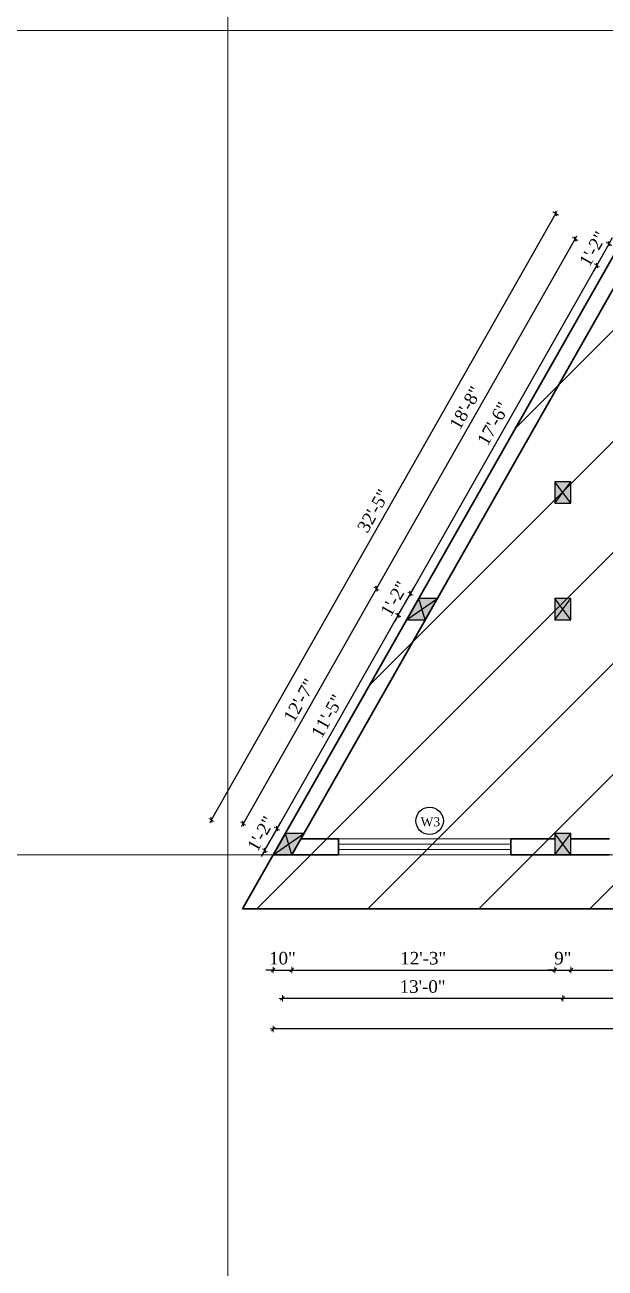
# Model space of a CAD drawing. Header units: inches. Extents: x 6873 to 34015, y -4436 to 8204.
# Drawn here: x 16378 to 16702, y 927 to 1620 of the extents above; entities that cross this region are included whole.
import ezdxf

# ---------------------------------------------------------------- set-up
doc = ezdxf.new("R2010")
doc.units = ezdxf.units.IN
doc.header["$LTSCALE"] = 5
doc.header["$MEASUREMENT"] = 0
for name, color, linetype, lineweight in [('A-WALL', 7, 'Continuous', 9), ('Dimension', 7, 'Continuous', 18), ('Dw', 2, 'Continuous', 18), ('ele1', 21, 'Continuous', 20)]:
    doc.layers.add(name, color=color, linetype=linetype, lineweight=lineweight)
doc.layers.add('dim line', color=7, linetype='Continuous', lineweight=15, true_color=0xfab2b2)
doc.layers.add('TEXT', color=6, linetype='Continuous')
doc.layers.add('WALL', color=7, linetype='Continuous')
doc.styles.add('ordinary', font='times.ttf')
doc.dimstyles.new('Copy of 96', dxfattribs={"dimtxt": 7, "dimasz": 4, "dimexe": 0.5, "dimexo": 0.5, "dimgap": 3, "dimtad": 1, "dimdec": 1, "dimzin": 11, "dimdsep": 46, "dimlunit": 4, "dimtxsty": 'ordinary', "dimblk": 'OBLIQUE', "dimcen": 0.09, "dimse1": 1, "dimse2": 1, "dimclrt": 6, "dimazin": 0, "dimtfac": 1, "dimtdec": 1, "dimtix": 1, "dimtmove": 2, "dimatfit": 3, "dimldrblk": 'leader', "dimfxl": 0.5, "dimfxlon": 1, "dimtolj": 1, "dimtzin": 0, "dimarcsym": 0})

# ---------------------------------------------------------------- blocks, each defined once
blk = doc.blocks.new('c2a')
at = {"color": 1, "ltscale": 5}
for p, q in [((18091.63, 4625.76), (18084.82, 4613.76)), ((18101.98, 4625.76), (18091.63, 4625.76)), ((18095.17, 4613.76), (18101.98, 4625.76)), ((18084.82, 4613.76), (18095.17, 4613.76))]:
    blk.add_line(p, q, dxfattribs=at)
blk = doc.blocks.new('oblique')
at = {"color": 0, "lineweight": -2}
blk.add_line((0.25, 0.25), (-0.25, -0.25), dxfattribs=at)
at = {"layer": 'dim line', "lineweight": 9}
for p, q in [((-0.4375, 0), (0.4375, 0)), ((0, 0.4375), (0, -0.4375))]:
    blk.add_line(p, q, dxfattribs=at)
blk = doc.blocks.new('*D123')
at = {"layer": 'A-WALL', "color": 0, "lineweight": -2, "ltscale": 50, "transparency": 16777216}
blk.add_line((16828.25, 1077.44), (16678.25, 1077.44), dxfattribs=at)
at = {"layer": 'Defpoints', "color": 0, "ltscale": 50, "transparency": 16777216}
for p in [(16678.25, 1157.37), (16828.25, 1157.37), (16678.25, 1077.44)]:
    blk.add_point(p, dxfattribs=at)
at = {"layer": 'A-WALL', "color": 0, "lineweight": -2, "ltscale": 50, "transparency": 16777216, "xscale": 4, "yscale": 4, "zscale": 4, "rotation": 180}
blk.add_blockref('oblique', (16678.25, 1077.44), dxfattribs=at)
at = {"layer": 'A-WALL', "color": 0, "lineweight": -2, "ltscale": 50, "transparency": 16777216, "xscale": 4, "yscale": 4, "zscale": 4}
blk.add_blockref('oblique', (16828.25, 1077.44), dxfattribs=at)
at = {"layer": 'A-WALL', "color": 6, "ltscale": 50, "transparency": 16777216, "insert": (16753.25, 1084), "char_height": 7, "attachment_point": 5, "style": 'ordinary'}
blk.add_mtext('\\A1;12\'-6"', dxfattribs=at)
blk = doc.blocks.new('_OBLIQUE')
at = {"color": 0, "linetype": 'ByBlock'}
blk.add_line((-0.5, -0.5), (0.5, 0.5), dxfattribs=at)
blk = doc.blocks.new('leader')
at = {"layer": 'Dimension'}
for p, q in [((0, -4.33), (0, 4.33)), ((-4.42, 0), (4.42, 0))]:
    blk.add_line(p, q, dxfattribs=at)
blk = doc.blocks.new('*D124')
at = {"layer": 'A-WALL', "color": 0, "lineweight": -2, "ltscale": 50, "transparency": 16777216}
blk.add_line((16678.25, 1077.44), (16521.92, 1077.44), dxfattribs=at)
at = {"layer": 'Defpoints', "color": 0, "ltscale": 50, "transparency": 16777216}
for p in [(16521.92, 1157.37), (16678.25, 1157.37), (16521.92, 1077.44)]:
    blk.add_point(p, dxfattribs=at)
at = {"layer": 'A-WALL', "color": 0, "lineweight": -2, "ltscale": 50, "transparency": 16777216, "xscale": 4, "yscale": 4, "zscale": 4, "rotation": 180}
blk.add_blockref('oblique', (16521.92, 1077.44), dxfattribs=at)
at = {"layer": 'A-WALL', "color": 0, "lineweight": -2, "ltscale": 50, "transparency": 16777216, "xscale": 4, "yscale": 4, "zscale": 4}
blk.add_blockref('oblique', (16678.25, 1077.44), dxfattribs=at)
at = {"layer": 'A-WALL', "color": 6, "ltscale": 50, "transparency": 16777216, "insert": (16600.09, 1084), "char_height": 7, "attachment_point": 5, "style": 'ordinary'}
blk.add_mtext('\\A1;13\'-0"', dxfattribs=at)
blk = doc.blocks.new('*D125')
at = {"layer": 'A-WALL', "color": 0, "lineweight": -2, "ltscale": 50, "transparency": 16777216}
blk.add_line((17089.75, 1060.41), (16516.75, 1060.41), dxfattribs=at)
at = {"layer": 'Defpoints', "color": 0, "ltscale": 50, "transparency": 16777216}
for p in [(16516.75, 1157.37), (17089.75, 1157.37), (16516.75, 1060.41)]:
    blk.add_point(p, dxfattribs=at)
at = {"layer": 'A-WALL', "color": 0, "lineweight": -2, "ltscale": 50, "transparency": 16777216, "xscale": 4, "yscale": 4, "zscale": 4, "rotation": 180}
blk.add_blockref('oblique', (16516.75, 1060.41), dxfattribs=at)
at = {"layer": 'A-WALL', "color": 0, "lineweight": -2, "ltscale": 50, "transparency": 16777216, "xscale": 4, "yscale": 4, "zscale": 4}
blk.add_blockref('oblique', (17089.75, 1060.41), dxfattribs=at)
at = {"layer": 'A-WALL', "color": 6, "ltscale": 50, "transparency": 16777216, "insert": (16803.25, 1066.99), "char_height": 7, "attachment_point": 5, "style": 'ordinary'}
blk.add_mtext('\\A1;47\'-9"', dxfattribs=at)
blk = doc.blocks.new('*D126')
at = {"layer": 'A-WALL', "color": 0, "lineweight": -2, "ltscale": 50, "transparency": 16777216}
for p, q in [((16512.1, 1160), (16518.92, 1172)), ((16518.92, 1172), (16520.89, 1175.48)), ((16512.1, 1160), (16510.13, 1156.53))]:
    blk.add_line(p, q, dxfattribs=at)
at = {"layer": 'Defpoints', "color": 0, "ltscale": 50, "transparency": 16777216}
for p in [(16518.92, 1172), (16523.56, 1169.37), (16516.75, 1157.37)]:
    blk.add_point(p, dxfattribs=at)
at = {"layer": 'A-WALL', "color": 0, "lineweight": -2, "ltscale": 50, "transparency": 16777216, "xscale": 4, "yscale": 4, "zscale": 4}
for p, rotation in [((16518.92, 1172), 240.4114854942765), ((16512.1, 1160), 60.41148549427654)]:
    blk.add_blockref('oblique', p, dxfattribs=dict(at, rotation=rotation))
at = {"layer": 'A-WALL', "color": 6, "ltscale": 50, "transparency": 16777216, "insert": (16509.86, 1169.21), "char_height": 7, "attachment_point": 5, "rotation": 60.41149, "style": 'ordinary'}
blk.add_mtext('\\A1;1\'-2"', dxfattribs=at)
blk = doc.blocks.new('*D127')
at = {"layer": 'A-WALL', "color": 0, "lineweight": -2, "ltscale": 50, "transparency": 16777216}
blk.add_line((16518.92, 1172), (16586.49, 1291), dxfattribs=at)
at = {"layer": 'Defpoints', "color": 0, "ltscale": 50, "transparency": 16777216}
for p in [(16586.49, 1291), (16591.13, 1288.37), (16523.56, 1169.37)]:
    blk.add_point(p, dxfattribs=at)
at = {"layer": 'A-WALL', "color": 0, "lineweight": -2, "ltscale": 50, "transparency": 16777216, "xscale": 4, "yscale": 4, "zscale": 4}
for p, rotation in [((16586.49, 1291), 60.41148549433036), ((16518.92, 1172), 240.4114854943304)]:
    blk.add_blockref('oblique', p, dxfattribs=dict(at, rotation=rotation))
at = {"layer": 'A-WALL', "color": 6, "ltscale": 50, "transparency": 16777216, "insert": (16547, 1234.74), "char_height": 7, "attachment_point": 5, "rotation": 60.41149, "style": 'ordinary'}
blk.add_mtext('\\A1;11\'-5"', dxfattribs=at)
blk = doc.blocks.new('*D128')
at = {"layer": 'A-WALL', "color": 0, "lineweight": -2, "ltscale": 50, "transparency": 16777216}
for p, q in [((16586.49, 1291), (16593.3, 1303)), ((16593.3, 1303), (16595.28, 1306.48)), ((16586.49, 1291), (16584.51, 1287.53))]:
    blk.add_line(p, q, dxfattribs=at)
at = {"layer": 'Defpoints', "color": 0, "ltscale": 50, "transparency": 16777216}
for p in [(16593.3, 1303), (16597.95, 1300.37), (16591.13, 1288.37)]:
    blk.add_point(p, dxfattribs=at)
at = {"layer": 'A-WALL', "color": 0, "lineweight": -2, "ltscale": 50, "transparency": 16777216, "xscale": 4, "yscale": 4, "zscale": 4}
for p, rotation in [((16593.3, 1303), 240.4114854943304), ((16586.49, 1291), 60.41148549433034)]:
    blk.add_blockref('oblique', p, dxfattribs=dict(at, rotation=rotation))
at = {"layer": 'A-WALL', "color": 6, "ltscale": 50, "transparency": 16777216, "insert": (16584.24, 1300.21), "char_height": 7, "attachment_point": 5, "rotation": 60.41149, "style": 'ordinary'}
blk.add_mtext('\\A1;1\'-2"', dxfattribs=at)
blk = doc.blocks.new('*D129')
at = {"layer": 'A-WALL', "color": 0, "lineweight": -2, "ltscale": 50, "transparency": 16777216}
blk.add_line((16593.3, 1303), (16697.21, 1486), dxfattribs=at)
at = {"layer": 'Defpoints', "color": 0, "ltscale": 50, "transparency": 16777216}
for p in [(16697.21, 1486), (16701.86, 1483.37), (16597.95, 1300.37)]:
    blk.add_point(p, dxfattribs=at)
at = {"layer": 'A-WALL', "color": 0, "lineweight": -2, "ltscale": 50, "transparency": 16777216, "xscale": 4, "yscale": 4, "zscale": 4}
for p, rotation in [((16697.21, 1486), 60.41148549433036), ((16593.3, 1303), 240.4114854943304)]:
    blk.add_blockref('oblique', p, dxfattribs=dict(at, rotation=rotation))
at = {"layer": 'A-WALL', "color": 6, "ltscale": 50, "transparency": 16777216, "insert": (16639.54, 1397.75), "char_height": 7, "attachment_point": 5, "rotation": 60.41149, "style": 'ordinary'}
blk.add_mtext('\\A1;17\'-6"', dxfattribs=at)
blk = doc.blocks.new('*D130')
at = {"layer": 'A-WALL', "color": 0, "lineweight": -2, "ltscale": 50, "transparency": 16777216}
for p, q in [((16697.21, 1486), (16704.02, 1498)), ((16704.02, 1498), (16706, 1501.48)), ((16697.21, 1486), (16695.24, 1482.53))]:
    blk.add_line(p, q, dxfattribs=at)
at = {"layer": 'Defpoints', "color": 0, "ltscale": 50, "transparency": 16777216}
for p in [(16704.02, 1498), (16708.67, 1495.37), (16701.86, 1483.37)]:
    blk.add_point(p, dxfattribs=at)
at = {"layer": 'A-WALL', "color": 0, "lineweight": -2, "ltscale": 50, "transparency": 16777216, "xscale": 4, "yscale": 4, "zscale": 4}
for p, rotation in [((16704.02, 1498), 240.4114854943304), ((16697.21, 1486), 60.41148549433034)]:
    blk.add_blockref('oblique', p, dxfattribs=dict(at, rotation=rotation))
at = {"layer": 'A-WALL', "color": 6, "ltscale": 50, "transparency": 16777216, "insert": (16694.97, 1495.21), "char_height": 7, "attachment_point": 5, "rotation": 60.41149, "style": 'ordinary'}
blk.add_mtext('\\A1;1\'-2"', dxfattribs=at)
blk = doc.blocks.new('*D131')
at = {"layer": 'A-WALL', "color": 0, "lineweight": -2, "ltscale": 50, "transparency": 16777216}
blk.add_line((16685.13, 1500.8), (16574.41, 1305.8), dxfattribs=at)
at = {"layer": 'Defpoints', "color": 0, "ltscale": 50, "transparency": 16777216}
for p in [(16705.26, 1489.37), (16574.41, 1305.8), (16594.54, 1294.37)]:
    blk.add_point(p, dxfattribs=at)
at = {"layer": 'A-WALL', "color": 0, "lineweight": -2, "ltscale": 50, "transparency": 16777216, "xscale": 4, "yscale": 4, "zscale": 4}
for p, rotation in [((16685.13, 1500.8), 60.41148549426831), ((16574.41, 1305.8), 240.4114854942683)]:
    blk.add_blockref('oblique', p, dxfattribs=dict(at, rotation=rotation))
at = {"layer": 'A-WALL', "color": 6, "ltscale": 50, "transparency": 16777216, "insert": (16624.06, 1406.54), "char_height": 7, "attachment_point": 5, "rotation": 60.41149, "style": 'ordinary'}
blk.add_mtext('\\A1;18\'-8"', dxfattribs=at)
blk = doc.blocks.new('*D132')
at = {"layer": 'A-WALL', "color": 0, "lineweight": -2, "ltscale": 50, "transparency": 16777216}
blk.add_line((16574.41, 1305.8), (16500.02, 1174.8), dxfattribs=at)
at = {"layer": 'Defpoints', "color": 0, "ltscale": 50, "transparency": 16777216}
for p in [(16594.54, 1294.37), (16500.02, 1174.8), (16520.16, 1163.37)]:
    blk.add_point(p, dxfattribs=at)
at = {"layer": 'A-WALL', "color": 0, "lineweight": -2, "ltscale": 50, "transparency": 16777216, "xscale": 4, "yscale": 4, "zscale": 4}
for p, rotation in [((16574.41, 1305.8), 60.41148549433034), ((16500.02, 1174.8), 240.4114854943304)]:
    blk.add_blockref('oblique', p, dxfattribs=dict(at, rotation=rotation))
at = {"layer": 'A-WALL', "color": 6, "ltscale": 50, "transparency": 16777216, "insert": (16531.5, 1243.54), "char_height": 7, "attachment_point": 5, "rotation": 60.41149, "style": 'ordinary'}
blk.add_mtext('\\A1;12\'-7"', dxfattribs=at)
blk = doc.blocks.new('*D133')
at = {"layer": 'A-WALL', "color": 0, "lineweight": -2, "ltscale": 50, "transparency": 16777216}
blk.add_line((16482.38, 1176.88), (16674.3, 1514.88), dxfattribs=at)
at = {"layer": 'Defpoints', "color": 0, "ltscale": 50, "transparency": 16777216}
for p in [(16674.3, 1514.88), (16708.67, 1495.37), (16516.75, 1157.37)]:
    blk.add_point(p, dxfattribs=at)
at = {"layer": 'A-WALL', "color": 0, "lineweight": -2, "ltscale": 50, "transparency": 16777216, "xscale": 4, "yscale": 4, "zscale": 4}
for p, rotation in [((16674.3, 1514.88), 60.41148549426792), ((16482.38, 1176.88), 240.4114854942679)]:
    blk.add_blockref('oblique', p, dxfattribs=dict(at, rotation=rotation))
at = {"layer": 'A-WALL', "color": 6, "ltscale": 50, "transparency": 16777216, "insert": (16572.63, 1349.12), "char_height": 7, "attachment_point": 5, "rotation": 60.41149, "style": 'ordinary'}
blk.add_mtext('\\A1;32\'-5"', dxfattribs=at)
blk = doc.blocks.new('*D145')
at = {"layer": 'A-WALL', "color": 0, "lineweight": -2, "ltscale": 50, "transparency": 16777216}
for p, q in [((16516.75, 1093.24), (16512.75, 1093.24)), ((16516.75, 1093.24), (16527.1, 1093.24)), ((16527.1, 1093.24), (16531.1, 1093.24))]:
    blk.add_line(p, q, dxfattribs=at)
at = {"layer": 'Defpoints', "color": 0, "ltscale": 50, "transparency": 16777216}
for p in [(16516.75, 1157.37), (16527.1, 1157.37), (16527.1, 1093.24)]:
    blk.add_point(p, dxfattribs=at)
at = {"layer": 'A-WALL', "color": 0, "lineweight": -2, "ltscale": 50, "transparency": 16777216, "xscale": 4, "yscale": 4, "zscale": 4}
blk.add_blockref('oblique', (16516.75, 1093.24), dxfattribs=at)
at = {"layer": 'A-WALL', "color": 0, "lineweight": -2, "ltscale": 50, "transparency": 16777216, "xscale": 4, "yscale": 4, "zscale": 4, "rotation": 180}
blk.add_blockref('oblique', (16527.1, 1093.24), dxfattribs=at)
at = {"layer": 'A-WALL', "color": 6, "ltscale": 50, "transparency": 16777216, "insert": (16521.92, 1099.8), "char_height": 7, "attachment_point": 5, "style": 'ordinary'}
blk.add_mtext('\\A1;10"', dxfattribs=at)
blk = doc.blocks.new('*D146')
at = {"layer": 'A-WALL', "color": 0, "lineweight": -2, "ltscale": 50, "transparency": 16777216}
blk.add_line((16527.1, 1093.24), (16673.75, 1093.24), dxfattribs=at)
at = {"layer": 'Defpoints', "color": 0, "ltscale": 50, "transparency": 16777216}
for p in [(16527.1, 1157.37), (16673.75, 1157.37), (16673.75, 1093.24)]:
    blk.add_point(p, dxfattribs=at)
at = {"layer": 'A-WALL', "color": 0, "lineweight": -2, "ltscale": 50, "transparency": 16777216, "xscale": 4, "yscale": 4, "zscale": 4, "rotation": 180}
blk.add_blockref('oblique', (16527.1, 1093.24), dxfattribs=at)
at = {"layer": 'A-WALL', "color": 0, "lineweight": -2, "ltscale": 50, "transparency": 16777216, "xscale": 4, "yscale": 4, "zscale": 4}
blk.add_blockref('oblique', (16673.75, 1093.24), dxfattribs=at)
at = {"layer": 'A-WALL', "color": 6, "ltscale": 50, "transparency": 16777216, "insert": (16600.42, 1099.8), "char_height": 7, "attachment_point": 5, "style": 'ordinary'}
blk.add_mtext('\\A1;12\'-3"', dxfattribs=at)
blk = doc.blocks.new('*D147')
at = {"layer": 'A-WALL', "color": 0, "lineweight": -2, "ltscale": 50, "transparency": 16777216}
for p, q in [((16673.75, 1093.24), (16669.75, 1093.24)), ((16673.75, 1093.24), (16682.75, 1093.24)), ((16682.75, 1093.24), (16686.75, 1093.24))]:
    blk.add_line(p, q, dxfattribs=at)
at = {"layer": 'Defpoints', "color": 0, "ltscale": 50, "transparency": 16777216}
for p in [(16673.75, 1157.37), (16682.75, 1157.37), (16682.75, 1093.24)]:
    blk.add_point(p, dxfattribs=at)
at = {"layer": 'A-WALL', "color": 0, "lineweight": -2, "ltscale": 50, "transparency": 16777216, "xscale": 4, "yscale": 4, "zscale": 4}
blk.add_blockref('oblique', (16673.75, 1093.24), dxfattribs=at)
at = {"layer": 'A-WALL', "color": 0, "lineweight": -2, "ltscale": 50, "transparency": 16777216, "xscale": 4, "yscale": 4, "zscale": 4, "rotation": 180}
blk.add_blockref('oblique', (16682.75, 1093.24), dxfattribs=at)
at = {"layer": 'A-WALL', "color": 6, "ltscale": 50, "transparency": 16777216, "insert": (16678.25, 1099.81), "char_height": 7, "attachment_point": 5, "style": 'ordinary'}
blk.add_mtext('\\A1;9"', dxfattribs=at)
blk = doc.blocks.new('*D148')
at = {"layer": 'A-WALL', "color": 0, "lineweight": -2, "ltscale": 50, "transparency": 16777216}
blk.add_line((16682.75, 1093.24), (16823.75, 1093.24), dxfattribs=at)
at = {"layer": 'Defpoints', "color": 0, "ltscale": 50, "transparency": 16777216}
for p in [(16682.75, 1157.37), (16823.75, 1157.37), (16823.75, 1093.24)]:
    blk.add_point(p, dxfattribs=at)
at = {"layer": 'A-WALL', "color": 0, "lineweight": -2, "ltscale": 50, "transparency": 16777216, "xscale": 4, "yscale": 4, "zscale": 4, "rotation": 180}
blk.add_blockref('oblique', (16682.75, 1093.24), dxfattribs=at)
at = {"layer": 'A-WALL', "color": 0, "lineweight": -2, "ltscale": 50, "transparency": 16777216, "xscale": 4, "yscale": 4, "zscale": 4}
blk.add_blockref('oblique', (16823.75, 1093.24), dxfattribs=at)
at = {"layer": 'A-WALL', "color": 6, "ltscale": 50, "transparency": 16777216, "insert": (16753.25, 1099.81), "char_height": 7, "attachment_point": 5, "style": 'ordinary'}
blk.add_mtext('\\A1;11\'-9"', dxfattribs=at)

msp = doc.modelspace()

# ---------------------------------------------------------------- hatches: boundary and pattern name
at = {"layer": 'WALL', "linetype": 'ByBlock', "ltscale": 5, "true_color": 0xf8991e}
h = msp.add_hatch(dxfattribs=at)
h.set_pattern_fill('ANSI31', color=30, scale=350)
h.set_pattern_definition([(45, (9223.244, 3742.42), (-30.93592, 30.93592), [])])
h.paths.add_polyline_path([(16499.71, 1127.37), (16718.89, 1513.37), (17087.56, 1513.37), (17089.16, 1253.37), (17137.75, 1253.37), (17137.75, 1163.37), (17089.75, 1163.37), (17089.75, 1127.37)])
h = msp.add_hatch(color=30, dxfattribs=at)
h.dxf.hatch_style = 1
h.paths.add_polyline_path([(16678.25, 1359.37), (16673.75, 1353.37), (16682.75, 1353.37)])
h.paths.add_polyline_path([(16682.75, 1353.37), (16682.75, 1365.37), (16678.25, 1359.37)])
h.paths.add_polyline_path([(16678.25, 1359.37), (16682.75, 1365.37), (16673.75, 1365.37)])
h.paths.add_polyline_path([(16673.75, 1365.37), (16673.75, 1353.37), (16678.25, 1359.37)])
h = msp.add_hatch(color=30, dxfattribs=at)
h.dxf.hatch_style = 1
h.paths.add_polyline_path([(16599.71, 1294.37), (16601.48, 1288.37), (16608.3, 1300.37)])
h.paths.add_polyline_path([(16599.71, 1294.37), (16608.3, 1300.37), (16597.95, 1300.37)])
h.paths.add_polyline_path([(16597.95, 1300.37), (16591.13, 1288.37), (16599.71, 1294.37)])
h.paths.add_polyline_path([(16599.71, 1294.37), (16591.13, 1288.37), (16601.48, 1288.37)])
h = msp.add_hatch(color=30, dxfattribs=at)
h.dxf.hatch_style = 1
h.paths.add_polyline_path([(16678.25, 1294.37), (16673.75, 1288.37), (16682.75, 1288.37)])
h.paths.add_polyline_path([(16682.75, 1288.37), (16682.75, 1300.37), (16678.25, 1294.37)])
h.paths.add_polyline_path([(16678.25, 1294.37), (16682.75, 1300.37), (16673.75, 1300.37)])
h.paths.add_polyline_path([(16673.75, 1300.37), (16673.75, 1288.37), (16678.25, 1294.37)])
h = msp.add_hatch(color=30, dxfattribs=at)
h.dxf.hatch_style = 1
h.paths.add_polyline_path([(16525.33, 1163.37), (16527.1, 1157.37), (16533.91, 1169.37)])
h.paths.add_polyline_path([(16525.33, 1163.37), (16533.91, 1169.37), (16523.56, 1169.37)])
h.paths.add_polyline_path([(16523.56, 1169.37), (16516.75, 1157.37), (16525.33, 1163.37)])
h.paths.add_polyline_path([(16525.33, 1163.37), (16516.75, 1157.37), (16527.1, 1157.37)])
h = msp.add_hatch(color=30, dxfattribs=at)
h.dxf.hatch_style = 1
h.paths.add_polyline_path([(16678.25, 1163.37), (16673.75, 1157.37), (16682.75, 1157.37)])
h.paths.add_polyline_path([(16682.75, 1157.37), (16682.75, 1169.37), (16678.25, 1163.37)])
h.paths.add_polyline_path([(16678.25, 1163.37), (16682.75, 1169.37), (16673.75, 1169.37)])
h.paths.add_polyline_path([(16673.75, 1169.37), (16673.75, 1157.37), (16678.25, 1163.37)])

# ---------------------------------------------------------------- linework, layer by layer
at = {"color": 1, "ltscale": 5}
for p, q in [((16673.75, 1353.37), (16682.75, 1365.37)), ((16682.75, 1353.37), (16673.75, 1365.37)), ((16591.13, 1288.37), (16608.3, 1300.37)), ((16601.48, 1288.37), (16597.95, 1300.37)), ((16673.75, 1288.37), (16682.75, 1300.37)), ((16682.75, 1288.37), (16673.75, 1300.37)), ((16516.75, 1157.37), (16533.91, 1169.37)), ((16527.1, 1157.37), (16523.56, 1169.37)), ((16673.75, 1157.37), (16682.75, 1169.37)), ((16682.75, 1157.37), (16673.75, 1169.37))]:
    msp.add_line(p, q, dxfattribs=at)
at = {"layer": 'A-WALL', "lineweight": 30}
for p, q in [((16499.71, 1127.37), (16718.89, 1513.37)), ((16527.1, 1157.37), (16719.02, 1495.37)), ((16532.21, 1166.37), (16553.25, 1166.37)), ((16553.25, 1157.37), (16553.25, 1166.37)), ((16649.25, 1166.37), (16673.75, 1166.37)), ((16649.25, 1157.37), (16649.25, 1166.37)), ((16682.75, 1166.37), (16704.25, 1166.37)), ((16516.75, 1157.37), (16553.25, 1157.37)), ((16649.25, 1157.37), (16704.25, 1157.37)), ((16499.71, 1127.37), (17089.93, 1127.37))]:
    msp.add_line(p, q, dxfattribs=at)
at = {"layer": 'A-WALL', "ltscale": 5}
for p, direction in [((16491.5, -1297.44), (0, 1)), ((15938.1, 1157.37), (1, 0))]:
    msp.add_xline(p, direction, dxfattribs=at)
msp.add_circle((15105.47, 278.39), 4288.21, dxfattribs=at)
at = {"layer": 'Dw', "color": 3}
for p, q in [((16553.25, 1166.37), (16649.25, 1166.37)), ((16649.25, 1163.37), (16553.25, 1163.37)), ((16649.25, 1160.37), (16553.25, 1160.37)), ((16553.25, 1157.37), (16649.25, 1157.37))]:
    msp.add_line(p, q, dxfattribs=at)
at = {"layer": 'ele1'}
msp.add_lwpolyline([(15605.87, 1616.89), (18690.84, 1616.89), (18690.84, -538.44), (15605.87, -538.44)], close=True, dxfattribs=at)
msp.add_lwpolyline([(15605.87, 1616.89), (18690.84, 1616.89), (18690.84, -538.44), (15605.87, -538.44)], close=True, dxfattribs=at)
at = {"layer": 'TEXT'}
msp.add_circle((16604, 1176.39), 7.64, dxfattribs=at)
at = {"layer": 'WALL', "color": 2, "linetype": 'ByBlock', "ltscale": 5}
for points in [[(16673.75, 1353.37), (16682.75, 1353.37), (16682.75, 1365.37), (16673.75, 1365.37)], [(16591.13, 1288.37), (16601.48, 1288.37), (16608.3, 1300.37), (16597.95, 1300.37)], [(16673.75, 1288.37), (16682.75, 1288.37), (16682.75, 1300.37), (16673.75, 1300.37)], [(16516.75, 1157.37), (16527.1, 1157.37), (16533.91, 1169.37), (16523.56, 1169.37)], [(16673.75, 1157.37), (16682.75, 1157.37), (16682.75, 1169.37), (16673.75, 1169.37)]]:
    msp.add_lwpolyline(points, close=True, dxfattribs=at)

# ---------------------------------------------------------------- block references
for p in [(-1493.69, -3325.39), (-1568.07, -3456.39)]:
    msp.add_blockref('c2a', p, dxfattribs=at)

# ---------------------------------------------------------------- texts
at = {"layer": 'TEXT', "style": 'ordinary'}
msp.add_text('W3', height=5, rotation=0.00039, dxfattribs=at).set_placement((16598.96, 1173.33))

# ---------------------------------------------------------------- dimensions: what is measured, and where the dimension line sits
at = {"layer": 'A-WALL', "ltscale": 50}
for p1, p2, distance, picture, middle in [((16516.75, 1157.37), (16708.67, 1495.37), 39.53, '*D133', (16572.63, 1349.12)), ((16705.26, 1489.37), (16594.54, 1294.37), -23.15, '*D131', (16624.06, 1406.54)), ((16516.75, 1157.37), (16523.56, 1169.37), 5.34, '*D126', (16509.86, 1169.21))]:
    dim = msp.add_aligned_dim(p1=p1, p2=p2, distance=distance, dimstyle='Copy of 96', override={"dimdec": 0, "dimblk": 'oblique', "dimtdec": 0, "dimarcsym": 1}, dxfattribs=at)
    dim.commit()
    dim.dimension.update_dxf_attribs({"geometry": picture, "text_midpoint": middle})
for base, p1, p2, angle, picture, middle in [((16704.02, 1498), (16701.86, 1483.37), (16708.67, 1495.37), 240.41149, '*D130', (16694.97, 1495.21)), ((16697.21, 1486), (16597.95, 1300.37), (16701.86, 1483.37), 240.41149, '*D129', (16639.54, 1397.75)), ((16593.3, 1303), (16591.13, 1288.37), (16597.95, 1300.37), 240.41149, '*D128', (16584.24, 1300.21)), ((16500.02, 1174.8), (16594.54, 1294.37), (16520.16, 1163.37), 60.41149, '*D132', (16531.5, 1243.54)), ((16586.49, 1291), (16523.56, 1169.37), (16591.13, 1288.37), 240.41149, '*D127', (16547, 1234.74))]:
    dim = msp.add_linear_dim(base=base, p1=p1, p2=p2, angle=angle, dimstyle='Copy of 96', override={"dimdec": 0, "dimblk": 'oblique', "dimtdec": 0, "dimarcsym": 1}, dxfattribs=at)
    dim.commit()
    dim.dimension.update_dxf_attribs({"geometry": picture, "text_midpoint": middle})
for base, p1, p2, picture, middle in [((16527.1, 1093.24), (16516.75, 1157.37), (16527.1, 1157.37), '*D145', (16521.92, 1099.8)), ((16516.75, 1060.41), (17089.75, 1157.37), (16516.75, 1157.37), '*D125', (16803.25, 1066.99)), ((16521.92, 1077.44), (16678.25, 1157.37), (16521.92, 1157.37), '*D124', (16600.09, 1084)), ((16673.75, 1093.24), (16527.1, 1157.37), (16673.75, 1157.37), '*D146', (16600.42, 1099.8)), ((16682.75, 1093.24), (16673.75, 1157.37), (16682.75, 1157.37), '*D147', (16678.25, 1099.81)), ((16678.25, 1077.44), (16828.25, 1157.37), (16678.25, 1157.37), '*D123', (16753.25, 1084)), ((16823.75, 1093.24), (16682.75, 1157.37), (16823.75, 1157.37), '*D148', (16753.25, 1099.81))]:
    dim = msp.add_linear_dim(base=base, p1=p1, p2=p2, dimstyle='Copy of 96', override={"dimdec": 0, "dimblk": 'oblique', "dimtdec": 0, "dimarcsym": 1}, dxfattribs=at)
    dim.commit()
    dim.dimension.update_dxf_attribs({"geometry": picture, "text_midpoint": middle})

doc.saveas('drawing.dxf')
